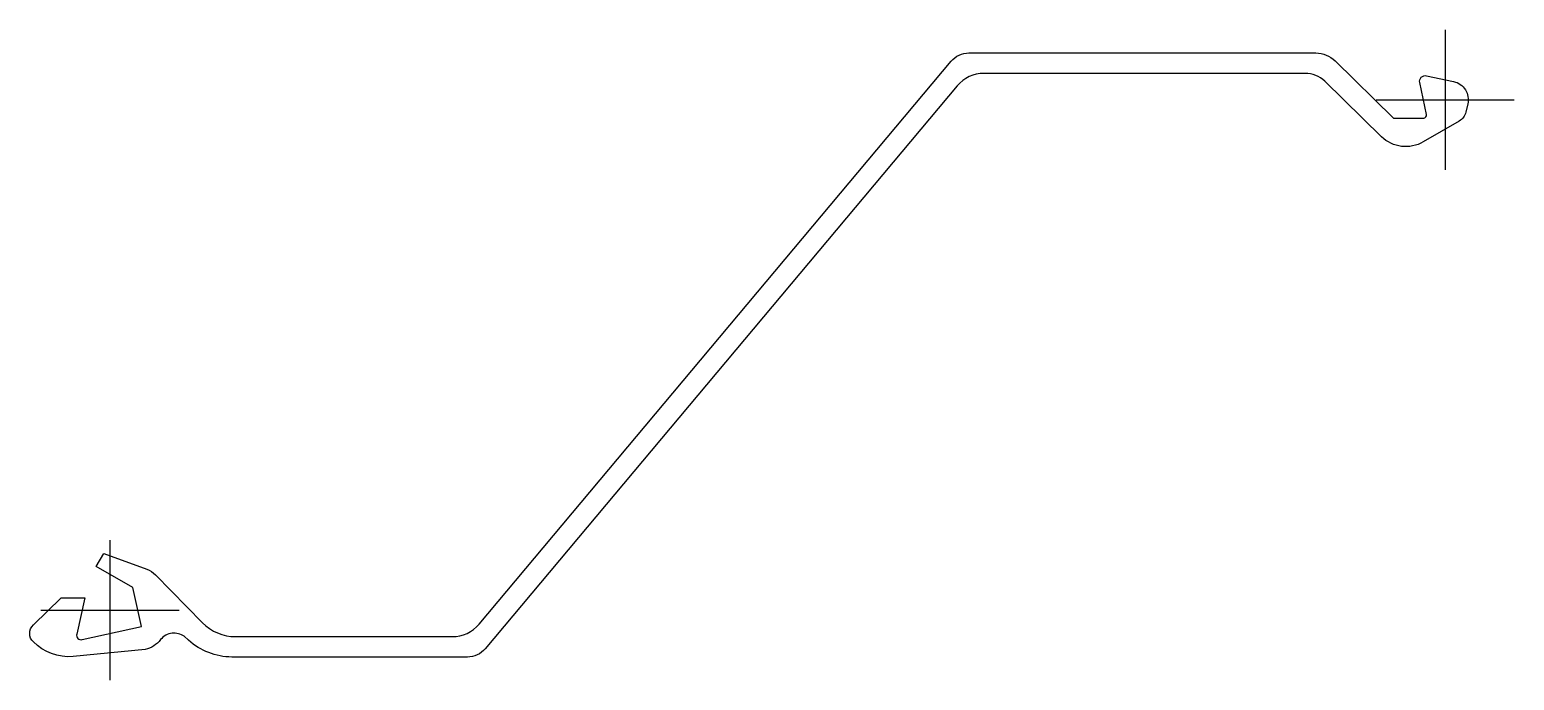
# Model space of a CAD drawing. Header units: millimetres. Extents: x -35 to 605, y -30 to 250.
import ezdxf

# ---------------------------------------------------------------- set-up
doc = ezdxf.new("R2010")
doc.units = ezdxf.units.MM
doc.header["$LTSCALE"] = 0.2

msp = doc.modelspace()

# ---------------------------------------------------------------- linework, layer by layer
at = {"flags": 128}
msp.add_lwpolyline([(547.55, 203.78), (523.08, 227.64, 0.195569), (514.7, 231.04), (376.33, 231.04, 0.221691), (364.83, 225.68), (161.54, -16.59, -0.221691), (153.88, -20.16), (52.5, -20.16, -0.184193), (33.84, -12.91), (31.92, -11.23, 0.164336), (26.77, -9.92, 0.201536), (21.8, -12.66, -0.162995), (15.17, -16.93), (-15.9, -19.96, -0.214317), (-33, -13.66, -0.432603), (-33, -6.36), (-21, 5.34), (-10.9, 5.34), (-14.33, -10.29, 0.548757), (-11.94, -12.67), (13.5, -6.96), (9.8, 9.84), (-6, 18.84), (-2.7, 24.34), (15.86, 17.62, -0.11221), (19.59, 15.22), (39.81, -5.37, 0.201298), (54.08, -11.36), (147.45, -11.36, 0.221691), (158.94, -6), (362.23, 236.27, -0.221691), (369.89, 239.84), (519.2, 239.84, -0.196163), (527.6, 236.42), (552.7, 211.84), (565.72, 211.84, 0.476382), (566.9, 213.29), (563.99, 227.07, -0.542958), (566.96, 230.03), (578.57, 227.54, -0.418131), (584.69, 217.94), (583.88, 214.39, -0.2081), (581.04, 210.53), (565.54, 201.55, -0.336356)], format="xyb", close=True, dxfattribs=at)
at = {"layer": 'DEFPOINTS'}
for p, q in [((575, 249.84), (575, 189.53)), ((545.27, 219.68), (604.73, 219.68)), ((0, 30.16), (0, -30.16)), ((-29.73, 0), (29.73, 0))]:
    msp.add_line(p, q, dxfattribs=at)

doc.saveas('drawing.dxf')
